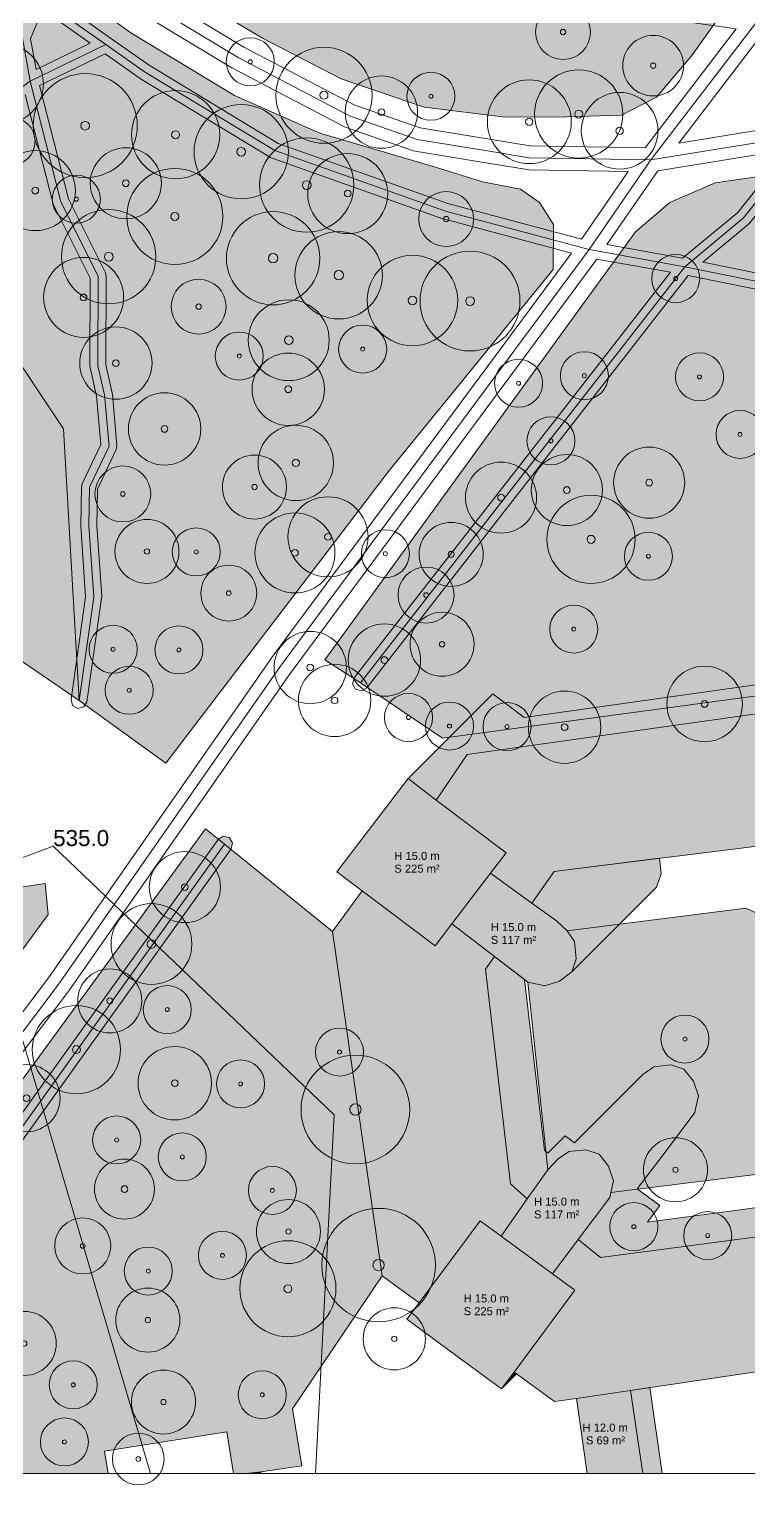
# Model space of a CAD drawing. Header units: metres. Extents: x -4 to 1086, y -7 to 929.
# Drawn here: x 484.9 to 574.8, y -1.4 to 180.5 of the extents above; entities that cross this region are included whole.
import ezdxf

# ---------------------------------------------------------------- set-up
doc = ezdxf.new("R2010")
doc.units = ezdxf.units.M
doc.header["$MEASUREMENT"] = 0
for name, color, linetype, lineweight, true_color in [('TPX_BUILDING_AREAS_TEXT', 7, 'CONTINUOUS', 0, 0x000000), ('TPX_BUILDING_HEIGHTS_TEXT', 7, 'CONTINUOUS', 0, 0x000000), ('TPX_BUILDINGS', 7, 'CONTINUOUS', 0, 0x000000), ('TPX_BUILDINGS_HATCH', 7, 'CONTINUOUS', 0, 0xf0f0f0), ('TPX_BUILDINGS_SHADOWS_HATCH', 7, 'CONTINUOUS', 0, 0x000000), ('TPX_BUILDINGS_SHADOWS_OUTLINES', 7, 'CONTINUOUS', 0, 0x000000), ('TPX_CONTOUR_LINES_5M', 7, 'CONTINUOUS', 0, 0x969696), ('TPX_CONTOUR_LINES_5M_TEXT', 7, 'CONTINUOUS', 0, 0x000000), ('TPX_FRAME_PROJECT', 7, 'CONTINUOUS', 0, 0x000000), ('TPX_ROADS_AXES', 7, 'CONTINUOUS', 0, 0x323232), ('TPX_ROADS_CONTOURS', 7, 'CONTINUOUS', 0, 0x646464), ('TPX_ROADS_HATCH', 7, 'CONTINUOUS', 0, 0xc8c8c8), ('TPX_VEGETATION_GREEN_SPACES', 7, 'CONTINUOUS', 0, 0x58ba48), ('TPX_VEGETATION_GREEN_SPACES_HATCH', 7, 'CONTINUOUS', 0, 0x58ba48), ('TPX_VEGETATION_TREES_INDIVIDUAL', 7, 'CONTINUOUS', 0, 0x136734)]:
    doc.layers.add(name, color=color, linetype=linetype, lineweight=lineweight, true_color=true_color)
doc.styles.add('TPX_TEXTE', font='arial.ttf')

# ---------------------------------------------------------------- blocks, each defined once
blk = doc.blocks.new('TREETR004_CR047')
at = {"layer": 'TPX_VEGETATION_TREES_INDIVIDUAL'}
for radius in [4.72, 0.4166666666666667]:
    blk.add_circle((0, 0, 0.0361), radius, dxfattribs=at)
blk = doc.blocks.new('TREETR006_CR055')
at = {"layer": 'TPX_VEGETATION_TREES_INDIVIDUAL'}
for radius in [5.46, 0.5833333333333334]:
    blk.add_circle((0, 0, 0.0361), radius, dxfattribs=at)
blk = doc.blocks.new('TREETR003_CR035')
at = {"layer": 'TPX_VEGETATION_TREES_INDIVIDUAL'}
for radius in [3.5, 0.2916666666666667]:
    blk.add_circle((0, 0, 0.0361), radius, dxfattribs=at)
blk = doc.blocks.new('TREETR006_CR058')
at = {"layer": 'TPX_VEGETATION_TREES_INDIVIDUAL'}
for radius in [5.83, 0.5833333333333334]:
    blk.add_circle((0, 0, 0.0361), radius, dxfattribs=at)
blk = doc.blocks.new('TREETR003_CR030')
at = {"layer": 'TPX_VEGETATION_TREES_INDIVIDUAL'}
for radius in [3, 0.25]:
    blk.add_circle((0, 0, 0.0361), radius, dxfattribs=at)
blk = doc.blocks.new('TREETR005_CR055')
at = {"layer": 'TPX_VEGETATION_TREES_INDIVIDUAL'}
for radius in [5.51, 0.5]:
    blk.add_circle((0, 0, 0.0361), radius, dxfattribs=at)
blk = doc.blocks.new('TREETR004_CR044')
at = {"layer": 'TPX_VEGETATION_TREES_INDIVIDUAL'}
for radius in [4.44, 0.4166666666666667]:
    blk.add_circle((0, 0, 0.0361), radius, dxfattribs=at)
blk = doc.blocks.new('TREETR007_CR068')
at = {"layer": 'TPX_VEGETATION_TREES_INDIVIDUAL'}
for radius in [6.79, 0.7083333333333334]:
    blk.add_circle((0, 0, 0.0361), radius, dxfattribs=at)
blk = doc.blocks.new('TREETR004_CR046')
at = {"layer": 'TPX_VEGETATION_TREES_INDIVIDUAL'}
for radius in [4.59, 0.4166666666666667]:
    blk.add_circle((0, 0, 0.0361), radius, dxfattribs=at)
blk = doc.blocks.new('TREETR005_CR057')
at = {"layer": 'TPX_VEGETATION_TREES_INDIVIDUAL'}
for radius in [5.65, 0.5416666666666666]:
    blk.add_circle((0, 0, 0.0361), radius, dxfattribs=at)
blk = doc.blocks.new('TREETR005_CR062')
at = {"layer": 'TPX_VEGETATION_TREES_INDIVIDUAL'}
for radius in [6.24, 0.5416666666666666]:
    blk.add_circle((0, 0, 0.0361), radius, dxfattribs=at)
blk = doc.blocks.new('TREETR007_CR071')
at = {"layer": 'TPX_VEGETATION_TREES_INDIVIDUAL'}
for radius in [7.09, 0.7083333333333334]:
    blk.add_circle((0, 0, 0.0361), radius, dxfattribs=at)
blk = doc.blocks.new('TREETR005_CR059')
at = {"layer": 'TPX_VEGETATION_TREES_INDIVIDUAL'}
for radius in [5.89, 0.5416666666666666]:
    blk.add_circle((0, 0, 0.0361), radius, dxfattribs=at)
blk = doc.blocks.new('TREETR003_CR038')
at = {"layer": 'TPX_VEGETATION_TREES_INDIVIDUAL'}
for radius in [3.79, 0.3333333333333333]:
    blk.add_circle((0, 0, 0.0361), radius, dxfattribs=at)
blk = doc.blocks.new('TREETR005_CR047')
at = {"layer": 'TPX_VEGETATION_TREES_INDIVIDUAL'}
for radius in [4.71, 0.4583333333333333]:
    blk.add_circle((0, 0, 0.0361), radius, dxfattribs=at)
blk = doc.blocks.new('TREETR003_CR040')
at = {"layer": 'TPX_VEGETATION_TREES_INDIVIDUAL'}
for radius in [4, 0.3333333333333333]:
    blk.add_circle((0, 0, 0.0361), radius, dxfattribs=at)
blk = doc.blocks.new('TREETR004_CR050')
at = {"layer": 'TPX_VEGETATION_TREES_INDIVIDUAL'}
for radius in [5, 0.4166666666666667]:
    blk.add_circle((0, 0, 0.0361), radius, dxfattribs=at)
blk = doc.blocks.new('TREETR003_CR034')
at = {"layer": 'TPX_VEGETATION_TREES_INDIVIDUAL'}
for radius in [3.43, 0.3333333333333333]:
    blk.add_circle((0, 0, 0.0361), radius, dxfattribs=at)
blk = doc.blocks.new('TREETR005_CR051')
at = {"layer": 'TPX_VEGETATION_TREES_INDIVIDUAL'}
for radius in [5.05, 0.5416666666666666]:
    blk.add_circle((0, 0, 0.0361), radius, dxfattribs=at)
blk = doc.blocks.new('TREETR004_CR042')
at = {"layer": 'TPX_VEGETATION_TREES_INDIVIDUAL'}
for radius in [4.19, 0.4166666666666667]:
    blk.add_circle((0, 0, 0.0361), radius, dxfattribs=at)
blk = doc.blocks.new('TREETR004_CR038')
at = {"layer": 'TPX_VEGETATION_TREES_INDIVIDUAL'}
for radius in [3.75, 0.4166666666666667]:
    blk.add_circle((0, 0, 0.0361), radius, dxfattribs=at)
blk = doc.blocks.new('TREETR003_CR039')
at = {"layer": 'TPX_VEGETATION_TREES_INDIVIDUAL'}
for radius in [3.89, 0.3333333333333333]:
    blk.add_circle((0, 0, 0.0361), radius, dxfattribs=at)
blk = doc.blocks.new('TREETR004_CR040')
at = {"layer": 'TPX_VEGETATION_TREES_INDIVIDUAL'}
for radius in [4, 0.375]:
    blk.add_circle((0, 0, 0.0361), radius, dxfattribs=at)
blk = doc.blocks.new('TREETR003_CR032')
at = {"layer": 'TPX_VEGETATION_TREES_INDIVIDUAL'}
for radius in [3.23, 0.2916666666666667]:
    blk.add_circle((0, 0, 0.0361), radius, dxfattribs=at)
blk = doc.blocks.new('TREETR005_CR052')
at = {"layer": 'TPX_VEGETATION_TREES_INDIVIDUAL'}
for radius in [5.24, 0.4583333333333333]:
    blk.add_circle((0, 0, 0.0361), radius, dxfattribs=at)
blk = doc.blocks.new('TREETR005_CR048')
at = {"layer": 'TPX_VEGETATION_TREES_INDIVIDUAL'}
for radius in [4.79, 0.4583333333333333]:
    blk.add_circle((0, 0, 0.0361), radius, dxfattribs=at)
blk = doc.blocks.new('TREETR004_CR045')
at = {"layer": 'TPX_VEGETATION_TREES_INDIVIDUAL'}
for radius in [4.52, 0.4166666666666667]:
    blk.add_circle((0, 0, 0.0361), radius, dxfattribs=at)
blk = doc.blocks.new('TREETR005_CR060')
at = {"layer": 'TPX_VEGETATION_TREES_INDIVIDUAL'}
for radius in [6, 0.5]:
    blk.add_circle((0, 0, 0.0361), radius, dxfattribs=at)
blk = doc.blocks.new('TREETR005_CR065')
at = {"layer": 'TPX_VEGETATION_TREES_INDIVIDUAL'}
for radius in [6.5, 0.5416666666666666]:
    blk.add_circle((0, 0, 0.0361), radius, dxfattribs=at)

msp = doc.modelspace()

# ---------------------------------------------------------------- hatches: boundary and pattern name
at = {"layer": 'TPX_BUILDINGS_HATCH'}
h = msp.add_hatch(color=256, dxfattribs=at)
h.paths.add_polyline_path([(526.494781610556, 72.84833133919165), (522.7990132542327, 67.76281727058813), (528.9930554600433, 24.730852014850825), (533.6226664753631, 21.350332147907466), (532.0905190678313, 19.292255289386958), (537.9840823384002, 14.946436769794673), (543.8871165486053, 10.589446909260005), (545.4676514836028, 12.702484018635005), (550.5250407429412, 9.007532961200923), (553.266715166159, 9.4136246512644), (560.0345936985686, 10.413054354023188), (600.0955020161346, 16.337350733112544), (611.5989428730682, 18.034235842060298), (610.1545735569671, 28.178824312519282), (609.7423058720306, 31.120027429889888), (609.2943955631927, 34.33867061836645), (607.972188112326, 43.24068344337866), (612.2856370182708, 43.8423823188059), (608.17788135726, 72.81090725166723), (603.8069068165496, 72.1986759970896), (602.3796883793548, 82.13250625832006), (600.0459300251678, 98.3818053076975), (539.6090766163543, 89.85896385414526), (535.7641326161101, 84.18741596443579), (532.2286320896819, 86.85918987495825), (527.788856622763, 81.04923618538305), (523.3393985005096, 75.22829139931127), (526.494781610556, 72.84833133919165)])
h.paths.add_polyline_path([(541.8991814823821, 63.03590000374243), (543.0249654026702, 64.64341533882543), (547.2063828678802, 61.44452656013891), (549.3079425068572, 60.98109234077856), (551.1514426441863, 61.56202209694311), (552.674900171347, 62.711294061969966), (553.2458363743499, 64.3573616812937), (553.0364381046966, 66.48749531013891), (552.0922795506194, 67.85984886391088), (550.7831231327727, 69.10268104774877), (547.7122908802703, 71.31556595070288), (550.4781457157806, 75.25723064644262), (581.5019971104339, 79.15071953041479), (582.867638704367, 68.78519619209692), (589.2030535908416, 69.61142814857885), (593.033446428366, 41.67635620338842), (586.947623369284, 40.92532718880102), (588.1566935749725, 31.204173929523677), (556.2873173924163, 26.997299082111567), (553.4849063130096, 29.251953966449946), (557.4503766270354, 34.512247927021235), (557.5808440418914, 35.142791635822505), (557.8915415974334, 36.60291565163061), (557.2676955433562, 38.43773926002905), (556.0949746342376, 39.93419922096655), (554.434455034323, 40.47100818855688), (552.3071843357757, 40.24747646553442), (550.9386721821502, 39.285152323078364), (549.7007771702483, 37.96689213020727), (547.1293126316741, 34.33372390968725), (545.0316210957244, 36.204792864155024), (541.8991814823821, 63.03590000374243)], flags=16)
for points in [[(539.6090766163543, 89.85896385414526), (535.7641326161101, 84.18741596443579), (544.4887706013396, 77.58666504127905), (542.540282365866, 75.03378189308569), (547.7122908802703, 71.31556595070288), (550.4781457157806, 75.25723064644262), (581.5019971104339, 79.15071953041479), (587.8468714924529, 79.96577633125708), (589.2030535908416, 69.61142814857885), (593.033446428366, 41.67635620338842), (594.3480235310271, 31.976364977192134), (588.1566935749725, 31.204173929523677), (556.2873173924163, 26.997299082111567), (553.4849063130096, 29.251953966449946), (550.2563124867156, 24.971102602314204), (553.0606290074065, 22.91594112617895), (545.4676514836028, 12.702484018635005), (550.5250407429412, 9.007532961200923), (553.266715166159, 9.4136246512644), (560.0345936985686, 10.413054354023188), (600.0955020161346, 16.337350733112544), (611.5989428730682, 18.034235842060298), (610.1545735569671, 28.178824312519282), (609.7423058720306, 31.120027429889888), (609.2943955631927, 34.33867061836645), (607.972188112326, 43.24068344337866), (612.2856370182708, 43.8423823188059), (608.17788135726, 72.81090725166723), (603.8069068165496, 72.1986759970896), (602.3796883793548, 82.13250625832006), (600.0459300251678, 98.3818053076975), (539.6090766163543, 89.85896385414526)], [(527.788856622763, 81.04923618538305), (523.3393985005096, 75.22829139931127), (526.494781610556, 72.84833133919165), (535.6091147633269, 65.95566547615454), (537.7223378391936, 68.71757019264624), (542.540282365866, 75.03378189308569), (544.4887706013396, 77.58666504127905), (535.7641326161101, 84.18741596443579), (532.2286320896819, 86.85918987495825), (527.788856622763, 81.04923618538305)], [(542.540282365866, 75.03378189308569), (537.7223378391936, 68.71757019264624), (543.0249654026702, 64.64341533882543), (547.2063828678802, 61.44452656013891), (549.3079425068572, 60.98109234077856), (551.1514426441863, 61.56202209694311), (552.674900171347, 62.711294061969966), (553.2458363743499, 64.3573616812937), (553.0364381046966, 66.48749531013891), (552.0922795506194, 67.85984886391088), (550.7831231327727, 69.10268104774877), (547.7122908802703, 71.31556595070288), (542.540282365866, 75.03378189308569)], [(526.494781610556, 72.84833133919165), (522.7990132542327, 67.76281727058813), (528.9930554600433, 24.730852014850825), (533.6226664753631, 21.350332147907466), (541.2543612690642, 31.60774791939184), (543.8494712086394, 29.698675043415278), (547.1293126316741, 34.33372390968725), (545.0316210957244, 36.204792864155024), (541.8991814823821, 63.03590000374243), (543.0249654026702, 64.64341533882543), (537.7223378391936, 68.71757019264624), (535.6091147633269, 65.95566547615454), (526.494781610556, 72.84833133919165)], [(547.1293126316741, 34.33372390968725), (543.8494712086394, 29.698675043415278), (550.2563124867156, 24.971102602314204), (553.4849063130096, 29.251953966449946), (557.4503766270354, 34.512247927021235), (557.5808440418914, 35.142791635822505), (557.8915415974334, 36.60291565163061), (557.2676955433562, 38.43773926002905), (556.0949746342376, 39.93419922096655), (554.434455034323, 40.47100818855688), (552.3071843357757, 40.24747646553442), (550.9386721821502, 39.285152323078364), (549.7007771702483, 37.96689213020727), (547.1293126316741, 34.33372390968725)], [(533.6226664753631, 21.350332147907466), (532.0905190678313, 19.292255289386958), (537.9840823384002, 14.946436769794673), (543.8871165486053, 10.589446909260005), (545.4676514836028, 12.702484018635005), (553.0606290074065, 22.91594112617895), (550.2563124867156, 24.971102602314204), (543.8494712086394, 29.698675043415278), (541.2543612690642, 31.60774791939184), (533.6226664753631, 21.350332147907466)], [(560.0345936985686, 10.413054441101849), (553.266715166159, 9.41362473834306), (554.6124097080901, -2.514570951461792e-08), (561.5602208347991, -2.514570951461792e-08), (560.0345936985686, 10.413054441101849)]]:
    msp.add_hatch(color=256, dxfattribs=at).paths.add_polyline_path(points)
at = {"layer": 'TPX_BUILDINGS_SHADOWS_HATCH'}
for points in [[(542.8352338047698, 97.46579159004614), (532.2286397190765, 86.85919750435278), (535.7641297550872, 84.18743122322485), (539.6090680332854, 89.85896862251684), (600.0459281178191, 98.38181484444067), (602.3796988697723, 82.1325081656687), (603.8069153996184, 72.19868744118139), (608.1778794499114, 72.8109167884104), (612.2856456013396, 43.84239090187475), (607.9721995564178, 43.24067390663549), (609.2944031925872, 34.33868301613256), (623.413669702597, 36.29879272682592), (635.951357957907, 38.041250116657466), (635.2656499119475, 42.816619760822505), (629.0705252857879, 41.955636865925044), (614.9512501927093, 39.99552524788305), (613.537036058493, 38.58131111366674), (612.6948357792571, 44.25158107979223), (616.5282775135711, 48.085022814106196), (612.4205218525603, 77.05354774696752), (608.0495482655242, 76.44131649238989), (606.6223298283294, 86.37514675362036), (604.288570520468, 102.6244458029978), (546.7463866444305, 94.50981224281713), (542.8352338047698, 97.46579159004614)], [(550.4781514378265, 75.25722110969946), (547.7123328419402, 71.31560695869848), (550.7831288548186, 69.1026886771433), (552.0922862263396, 67.85985649330541), (553.0364457340911, 66.48750103218481), (553.2458468647674, 64.35736263496801), (552.6749163838103, 62.711310274433345), (563.2815018864349, 73.31789577705786), (563.8524380894378, 74.96396339638159), (563.6609727116302, 76.91166294319555), (550.4781514378265, 75.25722110969946)], [(543.0249673100188, 64.64340008003637), (541.8991919727996, 63.03589714271948), (545.0316296787933, 36.20479858620092), (547.1293107243255, 34.333738214802), (549.7007685871795, 37.96689785225317), (550.9387150974944, 39.2851952384226), (552.3071786137298, 40.24748504860327), (554.4344540806487, 40.471017725300044), (556.0949784489349, 39.93420875770971), (557.2677031727508, 38.437744982074946), (557.8915511341766, 36.60291851265356), (557.5808535786346, 35.142788774799556), (557.4503871174529, 34.512245065998286), (553.4849206181243, 29.25195587379858), (556.2873202534392, 26.997309572529048), (588.1566821308807, 31.204181558918208), (587.7060576649383, 34.827284700702876), (562.1270047398284, 31.45075500709936), (563.6672316761687, 33.52254284126684), (560.8629142018035, 35.577704317402095), (564.0915080280975, 39.85855568153784), (568.0569783421233, 45.11884868843481), (568.1874457569793, 45.74939239723608), (568.4981442661956, 47.2095173667185), (567.8742972584441, 49.04434002144262), (566.7015763493255, 50.54080093605444), (565.0410567494109, 51.077608949970454), (562.9137860508636, 50.85407818062231), (561.5452738972381, 49.891754038166255), (553.0172530384734, 41.363733179401606), (551.8609629841521, 42.21434963447973), (549.7075597019866, 40.060946352314204), (549.2742615910247, 40.44743335945532), (546.7853175373748, 61.76663864357397), (543.0249673100188, 64.64340008003637)], [(545.4676524372771, 12.702468759845942), (543.887167093344, 10.589497453998774), (545.7753401966766, 12.477670557331294), (545.4676524372771, 12.702468759845942)], [(562.415134546347, 10.76508469786495), (560.0346060963348, 10.41304726805538), (561.5602313252166, 4.3120235204696655e-07), (563.992337343283, 4.3120235204696655e-07), (562.415134546347, 10.76508469786495)]]:
    msp.add_hatch(color=256, dxfattribs=at).paths.add_polyline_path(points)
at = {"layer": 'TPX_ROADS_HATCH'}
msp.add_hatch(color=256, dxfattribs=at).paths.add_polyline_path([(472.73621284682304, 28.28648360213265), (472.5063220234588, 24.265177564229816), (472.5430852146819, 24.15977461775765), (472.51707470137626, 24.051215009298176), (476.33771812636405, -1.62515789270401e-07), (478.30028354842216, -1.62515789270401e-07), (478.3378735752776, 0.1568878456018865), (474.5092107029632, 24.258586721029133), (474.720008966513, 27.94592841109261), (476.3843795033172, 30.97012980422005), (510.1232081623748, 78.09432394942269), (510.2966920109466, 78.83977015456185), (509.89225399214774, 79.48955138167366), (509.1468077870086, 79.66303523024544), (508.49702655989677, 79.25859721144661), (474.7237416477874, 32.08627684554085), (474.66074573714286, 31.986294583883137), (472.8584958286956, 28.711562947835773), (472.73621284682304, 28.28648360213265)])
at = {"layer": 'TPX_VEGETATION_GREEN_SPACES_HATCH'}
for points in [[(491.7998572560027, 203.6832655738108), (487.0426884861663, 196.71253765327856), (492.475527879782, 192.2491673300974), (514.0441151829436, 179.39617241127416), (523.8840180607513, 174.3143404792063), (534.2459460468963, 170.76821220619604), (544.3810378285125, 169.52973926765844), (552.0778456898406, 169.57814491493627), (558.8857556553558, 169.76805389625952), (563.2724648686126, 172.03163612587377), (567.6871148319915, 177.2211378882639), (576.9249869557098, 190.2896651099436), (586.6589652271941, 201.1809929679148), (595.7297192784026, 209.7842654059641), (610.480636713095, 221.78045452339575), (612.4191380711272, 223.29154480202124), (612.95060741622, 224.81606853706762), (611.934008714743, 226.62138546211645), (610.6611424656585, 227.65326774818823), (585.3398677082732, 237.47162426216528), (545.1605063648894, 252.13159359199926), (509.77327644545585, 265.39367092354223), (505.83378326613456, 236.80125320656225), (500.8809643955901, 221.3752707312815), (491.7998572560027, 203.6832655738108)], [(391.7891122074798, 256.0473336051218), (374.3278962345794, 233.93547428352758), (436.2528706761077, 189.92696178657934), (434.42466175276786, 180.933121568989), (454.6392174931243, 162.62852371437475), (455.28034603316337, 152.5913418601267), (473.5774661274627, 154.0014456580393), (489.1961022587493, 130.56460560066625), (491.13080894667655, 96.61788833839819), (501.9689046116546, 88.79982746345922), (529.9164706440642, 125.3982905219309), (550.3637639256194, 150.4745606253855), (550.3985043736175, 156.11600197060034), (548.6539918156341, 158.88150490028784), (546.295559999533, 160.5112170050852), (541.5469990940765, 161.45438278419897), (535.64862644393, 163.28417385322973), (521.205716249533, 167.5121649573557), (510.55839740950614, 172.24702537758276), (497.6239711018279, 180.0629462073557), (480.9674073429778, 192.04880607826635), (457.6769019337371, 209.0194252799265), (394.2949687214568, 255.82384861214086), (391.7891122074798, 256.0473336051218)], [(560.6610070439056, 155.18668068153784), (521.8308392735198, 101.68920505745336), (526.2932044239715, 98.84231174690649), (536.5560198994353, 91.92759025795385), (630.2203456135467, 104.5557669471018), (635.0779868336394, 111.02681530220434), (649.1660491200164, 129.7906416724436), (649.2474862309173, 132.30593956215307), (648.0137892933562, 136.44097030861303), (644.9499379368499, 141.39151561958715), (631.8524523945525, 151.19286716682836), (622.5912257404998, 156.73460281593725), (612.3908129902557, 160.1571787665598), (598.1964102955535, 162.3432310889475), (579.2258282871917, 162.57978332741186), (570.608062860556, 161.32091034157202), (564.946197626181, 158.84782207710668), (560.6610070439056, 155.18668068153784)], [(473.5774661274627, 154.0014456580393), (455.28034603316337, 152.5913418601267), (459.1847497196868, 102.398754961323), (480.28880893904716, 104.0258883307688), (491.13080894667655, 96.61788833839819), (489.1961022587493, 130.56460560066625), (473.5774661274627, 154.0014456580393)], [(465.98724281508476, 22.90553892357275), (465.86168491560966, 18.78347910149023), (468.62295543868095, 3.6461278796195984e-07), (494.7603741856292, 3.6461278796195984e-07), (494.3122388096526, 2.8054832289926708), (509.6037942143157, 5.219774610828608), (510.4375859471038, 3.6461278796195984e-07), (512.1000872822478, 3.6461278796195984e-07), (513.8542176457122, 0.2246011565439403), (518.9637423725799, 0.9849180052988231), (517.7871705265716, 8.089938528370112), (528.9930554600433, 24.730852491687983), (522.7990132542327, 67.76281679375097), (509.3101168842986, 78.67646063072607), (506.94474804122, 80.58334768516943), (467.80711853224784, 27.02248705131933), (465.98724281508476, 22.90553892357275)], [(486.9110804768279, 73.76968754036352), (454.0101815434173, 68.79709614021704), (458.44956886488944, 42.51874626381323), (462.23994075972587, 38.47009170753881), (465.001708147116, 38.97572410805151), (467.90669262129813, 43.448073274921626), (487.26623832900077, 69.86471355659887), (486.9110804768279, 73.76968754036352)], [(549.3079425068572, 60.98109234077856), (547.2063828678802, 61.44452656013891), (549.7007771702483, 37.96689213020727), (550.9386721821502, 39.285152323078364), (552.3071843357757, 40.24747646553442), (554.434455034323, 40.47100818855688), (556.0949746342376, 39.93419922096655), (557.2676955433562, 38.43773926002905), (557.8915415974334, 36.60291565163061), (557.5808440418914, 35.142791635822505), (577.6595116825774, 37.64446724159643), (580.7984420033172, 39.554200060199946), (581.2182475300506, 43.41851795418188), (577.9024230213836, 69.09862316353247), (574.4139662953094, 70.68369854195043), (552.0922795506194, 67.85984886391088), (553.0364381046966, 66.48749531013891), (553.2458363743499, 64.3573616812937), (552.674900171347, 62.711294061969966), (551.1514426441863, 61.56202209694311), (549.3079425068572, 60.98109234077856)], [(513.8542176457122, 0.2246015048585832), (512.3171092243865, -2.407468855381012e-07), (513.8876754017547, -2.407468855381012e-07), (513.8542176457122, 0.2246015048585832)]]:
    msp.add_hatch(color=256, dxfattribs=at).paths.add_polyline_path(points)

# ---------------------------------------------------------------- linework, layer by layer
at = {"layer": 'TPX_BUILDINGS', "elevation": 0.042100000000000005}
for points in [[(600.0459300251678, 98.3818053076975), (539.6090766163543, 89.85896385414526), (535.7641326161101, 84.18741596443579), (532.2286320896819, 86.85918987495825), (527.788856622763, 81.04923618538305), (523.3393985005096, 75.22829139931127), (526.494781610556, 72.84833133919165), (522.7990132542327, 67.76281727058813), (528.9930554600433, 24.730852014850825), (533.6226664753631, 21.350332147907466), (532.0905190678313, 19.292255289386958), (537.9840823384002, 14.946436769794673), (543.8871165486053, 10.589446909260005), (545.4676514836028, 12.702484018635005), (550.5250407429412, 9.007532961200923), (553.266715166159, 9.4136246512644), (560.0345936985686, 10.413054354023188), (600.0955020161346, 16.337350733112544)], [(600.0459300251678, 98.3818053076975), (539.6090766163543, 89.85896385414526), (535.7641326161101, 84.18741596443579), (544.4887706013396, 77.58666504127905), (542.540282365866, 75.03378189308569), (547.7122908802703, 71.31556595070288), (550.4781457157806, 75.25723064644262), (581.5019971104339, 79.15071953041479)], [(588.1566935749725, 31.204173929523677), (556.2873173924163, 26.997299082111567), (553.4849063130096, 29.251953966449946), (557.4503766270354, 34.512247927021235), (557.5808440418914, 35.142791635822505), (557.8915415974334, 36.60291565163061), (557.2676955433562, 38.43773926002905), (556.0949746342376, 39.93419922096655), (554.434455034323, 40.47100818855688), (552.3071843357757, 40.24747646553442), (550.9386721821502, 39.285152323078364), (549.7007771702483, 37.96689213020727), (547.1293126316741, 34.33372390968725), (545.0316210957244, 36.204792864155024), (541.8991814823821, 63.03590000374243), (543.0249654026702, 64.64341533882543), (547.2063828678802, 61.44452656013891), (549.3079425068572, 60.98109234077856), (551.1514426441863, 61.56202209694311), (552.674900171347, 62.711294061969966), (553.2458363743499, 64.3573616812937), (553.0364381046966, 66.48749531013891), (552.0922795506194, 67.85984886391088), (550.7831231327727, 69.10268104774877), (547.7122908802703, 71.31556595070288), (550.4781457157806, 75.25723064644262), (581.5019971104339, 79.15071953041479)], [(588.1566935749725, 31.204173929523677), (556.2873173924163, 26.997299082111567), (553.4849063130096, 29.251953966449946), (550.2563124867156, 24.971102602314204), (553.0606290074065, 22.91594112617895), (545.4676514836028, 12.702484018635005), (550.5250407429412, 9.007532961200923), (553.266715166159, 9.4136246512644), (560.0345936985686, 10.413054354023188), (600.0955020161346, 16.337350733112544)]]:
    msp.add_lwpolyline(points, dxfattribs=at)
for points in [[(527.788856622763, 81.04923618538305), (523.3393985005096, 75.22829139931127), (526.494781610556, 72.84833133919165), (535.6091147633269, 65.95566547615454), (537.7223378391936, 68.71757019264624), (542.540282365866, 75.03378189308569), (544.4887706013396, 77.58666504127905), (535.7641326161101, 84.18741596443579), (532.2286320896819, 86.85918987495825)], [(542.540282365866, 75.03378189308569), (537.7223378391936, 68.71757019264624), (543.0249654026702, 64.64341533882543), (547.2063828678802, 61.44452656013891), (549.3079425068572, 60.98109234077856), (551.1514426441863, 61.56202209694311), (552.674900171347, 62.711294061969966), (553.2458363743499, 64.3573616812937), (553.0364381046966, 66.48749531013891), (552.0922795506194, 67.85984886391088), (550.7831231327727, 69.10268104774877), (547.7122908802703, 71.31556595070288)], [(526.494781610556, 72.84833133919165), (522.7990132542327, 67.76281727058813), (528.9930554600433, 24.730852014850825), (533.6226664753631, 21.350332147907466), (541.2543612690642, 31.60774791939184), (543.8494712086394, 29.698675043415278), (547.1293126316741, 34.33372390968725), (545.0316210957244, 36.204792864155024), (541.8991814823821, 63.03590000374243), (543.0249654026702, 64.64341533882543), (537.7223378391936, 68.71757019264624), (535.6091147633269, 65.95566547615454)], [(547.1293126316741, 34.33372390968725), (543.8494712086394, 29.698675043415278), (550.2563124867156, 24.971102602314204), (553.4849063130096, 29.251953966449946), (557.4503766270354, 34.512247927021235), (557.5808440418914, 35.142791635822505), (557.8915415974334, 36.60291565163061), (557.2676955433562, 38.43773926002905), (556.0949746342376, 39.93419922096655), (554.434455034323, 40.47100818855688), (552.3071843357757, 40.24747646553442), (550.9386721821502, 39.285152323078364), (549.7007771702483, 37.96689213020727)], [(533.6226664753631, 21.350332147907466), (532.0905190678313, 19.292255289386958), (537.9840823384002, 14.946436769794673), (543.8871165486053, 10.589446909260005), (545.4676514836028, 12.702484018635005), (553.0606290074065, 22.91594112617895), (550.2563124867156, 24.971102602314204), (543.8494712086394, 29.698675043415278), (541.2543612690642, 31.60774791939184)], [(560.0345936985686, 10.413054441101849), (553.266715166159, 9.41362473834306), (554.6124097080901, -2.514570951461792e-08), (561.5602208347991, -2.514570951461792e-08)]]:
    msp.add_lwpolyline(points, close=True, dxfattribs=at)
at = {"layer": 'TPX_BUILDINGS_SHADOWS_OUTLINES', "elevation": 0.0391}
for points in [[(542.8352338047698, 97.46579159004614), (532.2286397190765, 86.85919750435278), (535.7641297550872, 84.18743122322485), (539.6090680332854, 89.85896862251684), (600.0459281178191, 98.38181484444067), (602.3796988697723, 82.1325081656687), (603.8069153996184, 72.19868744118139), (608.1778794499114, 72.8109167884104), (612.2856456013396, 43.84239090187475), (607.9721995564178, 43.24067390663549), (609.2944031925872, 34.33868301613256), (623.413669702597, 36.29879272682592), (635.951357957907, 38.041250116657466), (635.2656499119475, 42.816619760822505), (629.0705252857879, 41.955636865925044), (614.9512501927093, 39.99552524788305), (613.537036058493, 38.58131111366674), (612.6948357792571, 44.25158107979223), (616.5282775135711, 48.085022814106196), (612.4205218525603, 77.05354774696752), (608.0495482655242, 76.44131649238989), (606.6223298283294, 86.37514675362036), (604.288570520468, 102.6244458029978), (546.7463866444305, 94.50981224281713)], [(550.4781514378265, 75.25722110969946), (547.7123328419402, 71.31560695869848), (550.7831288548186, 69.1026886771433), (552.0922862263396, 67.85985649330541), (553.0364457340911, 66.48750103218481), (553.2458468647674, 64.35736263496801), (552.6749163838103, 62.711310274433345), (563.2815018864349, 73.31789577705786), (563.8524380894378, 74.96396339638159), (563.6609727116302, 76.91166294319555)], [(545.4676524372771, 12.702468759845942), (543.887167093344, 10.589497453998774), (545.7753401966766, 12.477670557331294)], [(562.415134546347, 10.76508469786495), (560.0346060963348, 10.41304726805538), (561.5602313252166, 4.3120235204696655e-07), (563.992337343283, 4.3120235204696655e-07)]]:
    msp.add_lwpolyline(points, close=True, dxfattribs=at)
msp.add_lwpolyline([(587.7060576649383, 34.827284700702876), (562.1270047398284, 31.45075500709936), (563.6672316761687, 33.52254284126684), (560.8629142018035, 35.577704317402095), (564.0915080280975, 39.85855568153784), (568.0569783421233, 45.11884868843481), (568.1874457569793, 45.74939239723608), (568.4981442661956, 47.2095173667185), (567.8742972584441, 49.04434002144262), (566.7015763493255, 50.54080093605444), (565.0410567494109, 51.077608949970454), (562.9137860508636, 50.85407818062231), (561.5452738972381, 49.891754038166255), (553.0172530384734, 41.363733179401606), (551.8609629841521, 42.21434963447973), (549.7075597019866, 40.060946352314204), (549.2742615910247, 40.44743335945532), (546.7853175373748, 61.76663864357397), (543.0249673100188, 64.64340008003637), (541.8991919727996, 63.03589714271948), (545.0316296787933, 36.20479858620092), (547.1293107243255, 34.333738214802), (549.7007685871795, 37.96689785225317), (550.9387150974944, 39.2851952384226), (552.3071786137298, 40.24748504860327), (554.4344540806487, 40.471017725300044), (556.0949784489349, 39.93420875770971), (557.2677031727508, 38.437744982074946), (557.8915511341766, 36.60291851265356), (557.5808535786346, 35.142788774799556), (557.4503871174529, 34.512245065998286), (553.4849206181243, 29.25195587379858), (556.2873202534392, 26.997309572529048), (588.1566821308807, 31.204181558918208)], dxfattribs=at)
at = {"layer": 'TPX_CONTOUR_LINES_5M', "elevation": 0.04810000000000001}
msp.add_lwpolyline([(520.6800548642701, 0), (523.0014341802453, 44.82674723723903), (487.90633916889783, 78.4378207474947), (477.98044022440445, 74.71124539570883), (500.06245853761243, 0)], dxfattribs=at)
at = {"layer": 'TPX_FRAME_PROJECT', "elevation": 0.0001}
msp.add_lwpolyline([(0, 0), (1081.3059408608242, 0), (1081.3059408608242, 926.4194429055788), (0, 926.4194429055788)], close=True, dxfattribs=at)
at = {"layer": 'TPX_ROADS_AXES', "elevation": 0.030099999999999995}
for points in [[(232.2000771733001, 301.39050453016534), (256.65862953383476, 303.48382537672296), (286.9995328160003, 306.0861527235247), (300.00987732131034, 305.23001830885187), (314.4955626698211, 302.49765460798517), (343.7587758274749, 288.5176483900286), (387.3587237568572, 256.22272746870294), (486.11299907881767, 184.57332103559747), (486.57862102705985, 184.21418159315363), (494.4894086094573, 178.6076418668963), (499.3290940495208, 175.18076007673517), (515.5850936146453, 165.3490616590716), (536.9171134205535, 157.78546016523615), (554.8390628071502, 152.9922272474505), (566.8033686848357, 150.83849876234308), (590.7364846440032, 145.99900596449152), (609.5597602101043, 144.36729305097833), (629.1608363362029, 143.99176948377863), (636.4805003376678, 140.62995498487726), (649.1660491200164, 129.79064147779718), (651.6483002873138, 128.0932671339251), (655.4435206623748, 125.55206363508478), (717.6848355503753, 81.40922038862482)], [(654.0319739552215, 262.5308770011179), (646.7270365925506, 250.37490070564672), (641.6791392536834, 243.0189417670481), (634.2712699146941, 234.12265957100317), (631.1971312733367, 230.97088325722143), (621.4040614338592, 224.9127186606638), (598.5391799183562, 208.27218235237524), (587.5097638340667, 197.04960907204077), (575.6324883671477, 181.246353990864), (562.5658980580047, 164.20197380287573)], [(562.5658980580047, 164.20197380287573), (547.3670970173553, 164.45798099739477), (542.4258338185027, 165.26997936470434), (533.3843470783904, 166.7529391120188), (524.9882537098601, 169.65958107216284), (510.9960576267913, 176.97572601540014), (496.25329124648124, 185.88407982094213), (485.9855757923797, 193.27550590736791), (458.72056591231376, 211.04891098244116), (392.54350483138114, 261.85923755867407)], [(526.2932044239715, 98.84231174690649), (566.8033686848357, 150.8384989569895), (574.1367140980437, 156.93118847114965), (577.4987355442718, 161.15535152656958), (579.8424626560882, 167.0075081656687), (587.6163312168792, 179.13679683906958), (594.8660012455657, 188.50008857948706), (604.7592955799773, 199.03522098762915), (615.7998439045623, 208.41775596840307), (625.6736813755706, 213.90985954506323)], [(455.28034603316337, 152.5913418601267), (485.02616512496024, 174.02062309486791), (494.4894086094573, 178.60764206154272)], [(491.13080894667655, 96.61788833839819), (492.96786701399833, 109.54648292763159), (492.3449279041961, 118.48616684181616), (492.44811546523124, 123.27348316414282), (494.88094150740653, 128.4264773200266), (494.30064403731376, 134.81642616493627), (493.4931794377044, 138.47079075081274), (493.54251587111503, 149.64302528603002), (488.87392627913505, 158.9538964102976), (485.02616512496024, 174.02062309486791), (484.0536872120574, 179.43892658455297)], [(728.7085057469085, 87.0123795340769), (671.0308915348724, 128.8948134253733), (662.1334573002532, 134.44412601692602), (659.1017562123016, 136.7452782462351), (656.2109872074798, 138.76798618538305), (640.3892012806609, 149.98082435829565), (638.522665140219, 150.99620044929907), (628.9931098194793, 156.50723922951147), (616.2915278645232, 163.65574920875952), (603.7369586201385, 166.14757812721655), (593.1592322560027, 167.1463726828806), (579.8424626560882, 167.0075081656687), (562.5658980580047, 164.20197380287573)], [(562.5658980580047, 164.2019733027555), (554.8390628071502, 152.9922269419767), (516.1932212086394, 100.75659023085609), (488.5416480274871, 61.085053785238415), (473.30018341261894, 40.869358404073864), (464.6807662220672, 29.43543945113197), (464.0812054844573, 27.800733907613903), (462.30230056960136, 22.96293197432533)], [(509.3101168842986, 78.67646066984162), (475.53683197218925, 31.504140303935856), (473.734582063742, 28.229408667888492), (473.5046912403777, 24.20810262998566)]]:
    msp.add_lwpolyline(points, dxfattribs=at)
at = {"layer": 'TPX_ROADS_CONTOURS', "elevation": 0.027099999999999996}
for points in [[(487.7771252616076, 193.83405818464234), (493.0025423987536, 199.95571174146608), (499.5965851767687, 196.9215330076404), (499.6821717246203, 196.88684501172975), (524.5063370688586, 188.13710536481813), (524.6730927451281, 188.0940536451526), (549.1586798651842, 183.9807323408313), (549.1843193991808, 183.97676600934938), (573.2287768347887, 180.57634105207399), (561.8353613837389, 165.71449222089723), (547.5020627005724, 165.95592059614137), (542.6690663321642, 166.75012626172975), (533.7537783606676, 168.21238746168092), (525.5844067557482, 171.0405410719104), (511.7321528418688, 178.2835134458728), (497.080680750194, 187.1367029142566)], [(488.74414243537467, 183.90510882856324), (495.26414384681266, 184.74790038587525), (495.4775370581774, 184.60025443555787), (510.22030343848746, 175.69190063001588), (510.3010233863024, 175.64646663190797), (524.2932204230456, 168.33032168867067), (524.4975422843127, 168.24211730482057), (532.8936356528429, 165.33547534467652), (533.141565225902, 165.27271689893678), (542.1828621848254, 163.78978766920045), (547.1238640769152, 162.97783317090943), (547.3418349249987, 162.95819320203736), (559.7427615149645, 162.74931373121217), (553.9032763465075, 154.27765025617555), (537.2138527854113, 158.74124373914674), (516.0153674109606, 166.25749911786988), (499.87750615912955, 176.01774634839967), (495.0672883017687, 179.42376365186647)], [(485.0886658652453, 179.33307017805055), (486.56006612617057, 183.001652140636), (492.531234644237, 178.76976050855592), (485.77733983832877, 175.49601592542604)], [(566.0553673728136, 166.28827609540895), (576.6119622214464, 180.05855693342164), (585.9641970618395, 178.41225184919313), (579.6037425025133, 168.4882596922107)], [(569.0495194419054, 151.40454616071656), (574.7757567389635, 156.1620172453113), (574.9191445334582, 156.3084501218982), (578.2811659796862, 160.53261317731813), (578.4270562155871, 160.78356875898317), (580.3209084494738, 165.51241435529664), (593.0963763220934, 165.64563502790406), (603.5198801978258, 164.66140307905152), (615.7645672782091, 162.23107947828248), (628.2497729285387, 155.2043470335193), (637.3012408240465, 149.96979083539918), (635.7446459754137, 142.06835021497682), (629.5782059653429, 144.90050544263795), (629.179991625133, 144.991585154552), (609.6125821097521, 145.36646403791383), (590.8792199118761, 146.99038257123902)], [(557.0828474982409, 153.6043895673938), (563.4378327353625, 162.82391681196168), (578.0393799765734, 165.19505633832887), (576.6249541266588, 161.66331233503297), (573.4184349997668, 157.6345285368152), (566.5223835929064, 151.90515174390748)], [(472.73621284682304, 28.28648360213265), (472.5063220234588, 24.265177564229816), (472.5430852146819, 24.15977461775765), (472.51707470137626, 24.051215009298176), (476.33771812636405, -1.62515789270401e-07), (478.30028354842216, -1.62515789270401e-07), (478.3378735752776, 0.1568878456018865), (474.5092107029632, 24.258586721029133), (474.720008966513, 27.94592841109261), (476.3843795033172, 30.97012980422005), (510.1232081623748, 78.09432394942269), (510.2966920109466, 78.83977015456185), (509.89225399214774, 79.48955138167366), (509.1468077870086, 79.66303523024544), (508.49702655989677, 79.25859721144661), (474.7237416477874, 32.08627684554085), (474.66074573714286, 31.986294583883137), (472.8584958286956, 28.711562947835773)]]:
    msp.add_lwpolyline(points, close=True, dxfattribs=at)
for points in [[(484.42028989631217, 172.35166682722047), (487.90502347785514, 158.7064565611072), (487.98000516730826, 158.50567283155397), (492.54147043067496, 149.40844573499635), (492.4931897147326, 138.47520579816774), (492.5167321189074, 138.2550348234363), (493.31048860389274, 134.662709612865), (493.86041536170524, 128.60719336988404), (491.54383077460807, 123.70041312696412), (491.44834794837516, 123.29503287794068), (491.34516038734, 118.50771560193971), (491.3473471625475, 118.41665305616334), (491.9629343970446, 109.582462687511), (490.14075364905875, 96.75856723310426), (490.33125867682975, 96.0172885847278), (490.99012937385123, 95.62783183576539), (491.7314080222277, 95.81833686353639), (492.1208638175158, 96.47720756055787), (493.95792188483756, 109.40580214979127), (493.96544828254264, 109.61599578382447), (493.3456782324938, 118.51019896985963), (493.44329538184684, 123.03907908918336), (495.78522672492545, 127.99954642774537), (495.87684335547965, 128.51691855909303), (495.2965458853869, 134.906868357677), (495.2770918830065, 135.0321811628528), (494.4936617835192, 138.5777715635486), (494.5425061209826, 149.6386093092151), (494.43643750983756, 150.09124888898805), (489.8161591513781, 159.3057693433948), (486.1971110327868, 173.47691859724), (494.39381589728873, 177.4500221204944), (498.75121488410514, 174.3646377515979), (498.8115786536364, 174.3250860166736), (515.0675782187609, 164.49338759901002), (515.2509125693468, 164.40655269147828), (536.582932375255, 156.84295119764283), (536.6587437613634, 156.8194135618396), (552.6420515998034, 152.54467048170045), (514.9873637183337, 101.64872684003785), (514.962649248424, 101.61431445600465), (487.32707395392936, 61.96573009015992), (472.1023987754015, 41.772303957957774)], [(474.49791326362174, 39.96633853437379), (489.7393778784899, 60.18203391553834), (489.7722205145983, 60.227328677196056), (517.411678217235, 99.88148345472291), (555.8222817404894, 151.7991613340564), (564.9973620398669, 150.14752902509645), (525.5043572409777, 99.45690097333863), (525.3008250220446, 98.71909274579957), (525.6786145194201, 98.05346431257203), (526.4164227469591, 97.84993209363893), (527.0820511801867, 98.22772159101442), (567.2118243201403, 149.73566474439576), (590.5382870658068, 145.01884307386354)]]:
    msp.add_lwpolyline(points, dxfattribs=at)
at = {"layer": 'TPX_VEGETATION_GREEN_SPACES', "elevation": 0.0031}
for points in [[(491.7998572560027, 203.6832655738108), (487.0426884861663, 196.71253765327856), (492.475527879782, 192.2491673300974), (514.0441151829436, 179.39617241127416), (523.8840180607513, 174.3143404792063), (534.2459460468963, 170.76821220619604), (544.3810378285125, 169.52973926765844), (552.0778456898406, 169.57814491493627), (558.8857556553558, 169.76805389625952), (563.2724648686126, 172.03163612587377), (567.6871148319915, 177.2211378882639), (576.9249869557098, 190.2896651099436), (586.6589652271941, 201.1809929679148), (595.7297192784026, 209.7842654059641), (610.480636713095, 221.78045452339575), (612.4191380711272, 223.29154480202124), (612.95060741622, 224.81606853706762), (611.934008714743, 226.62138546211645), (610.6611424656585, 227.65326774818823), (585.3398677082732, 237.47162426216528), (545.1605063648894, 252.13159359199926), (509.77327644545585, 265.39367092354223), (505.83378326613456, 236.80125320656225), (500.8809643955901, 221.3752707312815)], [(391.7891122074798, 256.0473336051218), (374.3278962345794, 233.93547428352758), (436.2528706761077, 189.92696178657934), (434.42466175276786, 180.933121568989), (454.6392174931243, 162.62852371437475), (455.28034603316337, 152.5913418601267), (473.5774661274627, 154.0014456580393), (489.1961022587493, 130.56460560066625), (491.13080894667655, 96.61788833839819), (501.9689046116546, 88.79982746345922), (529.9164706440642, 125.3982905219309), (550.3637639256194, 150.4745606253855), (550.3985043736175, 156.11600197060034), (548.6539918156341, 158.88150490028784), (546.295559999533, 160.5112170050852), (541.5469990940765, 161.45438278419897), (535.64862644393, 163.28417385322973), (521.205716249533, 167.5121649573557), (510.55839740950614, 172.24702537758276), (497.6239711018279, 180.0629462073557), (480.9674073429778, 192.04880607826635), (457.6769019337371, 209.0194252799265), (394.2949687214568, 255.82384861214086)], [(560.6610070439056, 155.18668068153784), (521.8308392735198, 101.68920505745336), (526.2932044239715, 98.84231174690649), (536.5560198994353, 91.92759025795385), (630.2203456135467, 104.5557669471018), (635.0779868336394, 111.02681530220434), (649.1660491200164, 129.7906416724436), (649.2474862309173, 132.30593956215307), (648.0137892933562, 136.44097030861303), (644.9499379368499, 141.39151561958715), (631.8524523945525, 151.19286716682836), (622.5912257404998, 156.73460281593725), (612.3908129902557, 160.1571787665598), (598.1964102955535, 162.3432310889475), (579.2258282871917, 162.57978332741186), (570.608062860556, 161.32091034157202), (564.946197626181, 158.84782207710668)], [(473.5774661274627, 154.0014456580393), (455.28034603316337, 152.5913418601267), (459.1847497196868, 102.398754961323), (480.28880893904716, 104.0258883307688), (491.13080894667655, 96.61788833839819), (489.1961022587493, 130.56460560066625)], [(465.98724281508476, 22.90553892357275), (465.86168491560966, 18.78347910149023), (468.62295543868095, 3.6461278796195984e-07), (494.7603741856292, 3.6461278796195984e-07), (494.3122388096526, 2.8054832289926708), (509.6037942143157, 5.219774610828608), (510.4375859471038, 3.6461278796195984e-07), (512.1000872822478, 3.6461278796195984e-07), (513.8542176457122, 0.2246011565439403), (518.9637423725799, 0.9849180052988231), (517.7871705265716, 8.089938528370112), (528.9930554600433, 24.730852491687983), (522.7990132542327, 67.76281679375097), (509.3101168842986, 78.67646063072607), (506.94474804122, 80.58334768516943), (467.80711853224784, 27.02248705131933)], [(486.9110804768279, 73.76968754036352), (454.0101815434173, 68.79709614021704), (458.44956886488944, 42.51874626381323), (462.23994075972587, 38.47009170753881), (465.001708147116, 38.97572410805151), (467.90669262129813, 43.448073274921626), (487.26623832900077, 69.86471355659887)], [(549.3079425068572, 60.98109234077856), (547.2063828678802, 61.44452656013891), (549.7007771702483, 37.96689213020727), (550.9386721821502, 39.285152323078364), (552.3071843357757, 40.24747646553442), (554.434455034323, 40.47100818855688), (556.0949746342376, 39.93419922096655), (557.2676955433562, 38.43773926002905), (557.8915415974334, 36.60291565163061), (557.5808440418914, 35.142791635822505), (577.6595116825774, 37.64446724159643), (580.7984420033172, 39.554200060199946), (581.2182475300506, 43.41851795418188), (577.9024230213836, 69.09862316353247), (574.4139662953094, 70.68369854195043), (552.0922795506194, 67.85984886391088), (553.0364381046966, 66.48749531013891), (553.2458363743499, 64.3573616812937), (552.674900171347, 62.711294061969966), (551.1514426441863, 61.56202209694311)], [(513.8542176457122, 0.2246015048585832), (512.3171092243865, -2.407468855381012e-07), (513.8876754017547, -2.407468855381012e-07)]]:
    msp.add_lwpolyline(points, close=True, dxfattribs=at)

# ---------------------------------------------------------------- block references
at = {"layer": 'TPX_VEGETATION_TREES_INDIVIDUAL'}
for name, p in [('TREETR003_CR034', (551.591752473847, 180.1608891459182, 0.0361)), ('TREETR004_CR050', (481.69210885075154, 173.6752006560564, 0.0361)), ('TREETR003_CR030', (512.5293378557544, 176.4463157132268, 0.0361)), ('TREETR003_CR038', (562.8489507980994, 175.96561879618093, 0.0361)), ('TREETR005_CR060', (521.732663771254, 172.2706256331876, 0.0361)), ('TREETR005_CR065', (491.9125918853679, 168.46782228024676, 0.0361)), ('TREETR004_CR045', (528.9016580311581, 170.158255323302, 0.0361)), ('TREETR003_CR030', (535.0827704566764, 172.1430823756382, 0.0361)), ('TREETR005_CR055', (553.5480130151846, 169.92282044747844, 0.0361)), ('TREETR005_CR055', (503.19907606049674, 167.3380227368325, 0.0361)), ('TREETR005_CR052', (547.3766637466033, 168.95982818631455, 0.0361)), ('TREETR005_CR059', (511.39500245352974, 165.2158263847232, 0.0361)), ('TREETR005_CR048', (558.6631511029555, 167.83008725568652, 0.0361)), ('TREETR003_CR030', (482.6506726295338, 166.51246478408575, 0.0361)), ('TREETR004_CR044', (496.97889271657914, 161.26582735264674, 0.0361)), ('TREETR005_CR059', (519.5714053846314, 161.04994312580675, 0.0361)), ('TREETR004_CR050', (485.672869594302, 160.3519406854175, 0.0361)), ('TREETR004_CR050', (524.6963044846198, 159.97903859708458, 0.0361)), ('TREETR003_CR030', (490.7977662397316, 159.28101977985352, 0.0361)), ('TREETR005_CR060', (503.10142793518025, 157.11955810291693, 0.0361)), ('TREETR003_CR034', (536.9902092053671, 156.7957693268545, 0.0361)), ('TREETR005_CR059', (494.83713761070976, 152.08883248269558, 0.0361)), ('TREETR006_CR058', (515.3758032162441, 151.89256850024685, 0.0361)), ('TREETR006_CR055', (523.5717435949482, 149.77037894679233, 0.0361)), ('TREETR004_CR050', (491.70750837004744, 147.00903703458607, 0.0361)), ('TREETR005_CR057', (532.7848586798646, 146.61653696279973, 0.0361)), ('TREETR005_CR062', (539.9733946989872, 146.54786563385278, 0.0361)), ('TREETR003_CR030', (565.67601339065, 149.3681932259351, 0.0361)), ('TREETR003_CR034', (506.0748167997226, 145.84979614941403, 0.0361)), ('TREETR005_CR051', (517.3320355772739, 141.65446540573612, 0.0361)), ('TREETR004_CR045', (495.737119805126, 138.7949934802018, 0.0361)), ('TREETR003_CR030', (511.15090212842915, 139.66964223375544, 0.0361)), ('TREETR003_CR030', (526.5646811291808, 140.5443129776977, 0.0361)), ('TREETR003_CR030', (554.262627529446, 137.21390311559662, 0.0361)), ('TREETR004_CR045', (517.2734551627655, 135.52337345900014, 0.0361)), ('TREETR003_CR030', (546.0373902703868, 136.27052513044327, 0.0361)), ('TREETR003_CR030', (568.6397113134153, 137.07659442117438, 0.0361)), ('TREETR004_CR045', (501.8206082729157, 130.56131832301617, 0.0361)), ('TREETR003_CR030', (573.706077937386, 129.87461729580536, 0.0361)), ('TREETR005_CR047', (518.2125203639152, 126.31691710324958, 0.0361)), ('TREETR003_CR030', (550.0768071539933, 129.07834503427148, 0.0361)), ('TREETR004_CR044', (552.0721175472718, 122.92762902472168, 0.0361)), ('TREETR004_CR044', (562.3512359524029, 123.85139767127112, 0.0361)), ('TREETR003_CR035', (496.607808826142, 122.43558804737404, 0.0361)), ('TREETR003_CR040', (513.0485505028046, 123.30042781913653, 0.0361)), ('TREETR004_CR044', (543.8468691254966, 121.98425106704235, 0.0361)), ('TREETR004_CR050', (522.2323972103186, 117.0810182178393, 0.0361)), ('TREETR005_CR055', (555.0943668708787, 116.76710161147639, 0.0361)), ('TREETR003_CR040', (499.6202619862743, 115.25319270929322, 0.0361)), ('TREETR004_CR050', (518.1051243451657, 115.07656332338229, 0.0361)), ('TREETR004_CR040', (537.6169228943763, 114.89015577407554, 0.0361)), ('TREETR003_CR030', (505.7818828335148, 115.19431270519271, 0.0361)), ('TREETR003_CR030', (529.4014288453036, 114.96863883500919, 0.0361)), ('TREETR003_CR030', (562.2634043847211, 114.65474437503144, 0.0361)), ('TREETR003_CR035', (509.8408098120126, 110.04580569127575, 0.0361)), ('TREETR003_CR035', (534.4873041687533, 109.81033074436709, 0.0361)), ('TREETR003_CR040', (536.482609719038, 103.65960070118308, 0.0361)), ('TREETR003_CR030', (552.933134584222, 105.54635576019064, 0.0361)), ('TREETR003_CR030', (495.39532981836237, 103.0302301235497, 0.0361)), ('TREETR003_CR030', (503.6108337226324, 102.95172125613317, 0.0361)), ('TREETR004_CR045', (529.2745205453248, 101.68456956464797, 0.0361)), ('TREETR004_CR045', (520.0223151060054, 100.75101815862581, 0.0361)), ('TREETR003_CR030', (497.4003798146732, 97.90134078077972, 0.0361)), ('TREETR004_CR045', (523.0640785548021, 96.6341740549542, 0.0361)), ('TREETR004_CR047', (569.2763109158259, 96.19276357721537, 0.0361)), ('TREETR003_CR030', (532.287001583376, 94.5021706558764, 0.0361)), ('TREETR003_CR030', (537.4119337701704, 93.43126683542505, 0.0361)), ('TREETR004_CR045', (551.789076875546, 93.29393713688478, 0.0361)), ('TREETR003_CR030', (544.6005053651752, 93.36259957542643, 0.0361)), ('TREETR004_CR044', (504.3546014301246, 73.30815797112882, 0.0361)), ('TREETR005_CR051', (500.17848417453934, 66.19442466041073, 0.0361)), ('TREETR004_CR040', (494.9754192889668, 59.09050197759643, 0.0361)), ('TREETR003_CR030', (502.15425004111603, 57.99995063897222, 0.0361)), ('TREETR005_CR055', (490.8090561920544, 52.998619402293116, 0.0361)), ('TREETR003_CR030', (566.8223355079535, 54.316342891193926, 0.0361)), ('TREETR003_CR030', (523.6712248719996, 52.684611808974296, 0.0361)), ('TREETR004_CR046', (503.09331154602114, 48.79342685174197, 0.0361)), ('TREETR004_CR042', (484.5888016418321, 46.92636443302035, 0.0361)), ('TREETR003_CR030', (511.30885684723035, 48.714925007894635, 0.0361)), ('TREETR007_CR068', (525.6567737592268, 45.511990112718195, 0.0361)), ('TREETR003_CR030', (495.836352893617, 41.70911851385608, 0.0361)), ('TREETR003_CR030', (504.0323749494273, 39.58689538156614, 0.0361)), ('TREETR003_CR040', (565.6392562527326, 37.97643388900906, 0.0361)), ('TREETR004_CR038', (496.8047061964753, 35.56815591081977, 0.0361)), ('TREETR003_CR030', (515.2897060657851, 35.391525394283235, 0.0361)), ('TREETR003_CR040', (517.2947792726336, 30.262608559802175, 0.0361)), ('TREETR007_CR071', (528.5521249852027, 26.06724942661822, 0.0361)), ('TREETR003_CR030', (560.4362228863174, 30.872462034691125, 0.0361)), ('TREETR003_CR030', (569.6689673220972, 29.762339010834694, 0.0361)), ('TREETR003_CR035', (491.60162490443327, 28.464214159641415, 0.0361)), ('TREETR003_CR030', (509.04992824600777, 27.275528320576996, 0.0361)), ('TREETR003_CR030', (499.7878916806076, 25.320126194506884, 0.0361)), ('TREETR005_CR060', (517.2264374585357, 23.10959404334426, 0.0361)), ('TREETR003_CR040', (499.72930304380134, 19.18896811688319, 0.0361)), ('TREETR003_CR040', (484.2958139398834, 16.270599304698408, 0.0361)), ('TREETR003_CR039', (530.5181590268621, 16.850891284178942, 0.0361)), ('TREETR003_CR030', (490.40866371337324, 11.102409461978823, 0.0361)), ('TREETR003_CR040', (501.68554943671916, 8.950737094506621, 0.0361)), ('TREETR003_CR030', (514.0186765649123, 9.854847176000476, 0.0361)), ('TREETR003_CR030', (489.3133568126359, 3.959196083713323, 0.0361)), ('TREETR003_CR032', (498.53635456378106, 1.82714809384197, 0.0361))]:
    msp.add_blockref(name, p, dxfattribs=at)

# ---------------------------------------------------------------- texts
at = {"layer": 'TPX_BUILDING_AREAS_TEXT', "style": 'TPX_TEXTE'}
for s, p in [('S 225 m²', (530.5172350103853, 75.10758426474857, 0.04510000000000001)), ('S 117 m²', (542.5735658913769, 66.20834401962279, 0.04510000000000001)), ('S 117 m²', (547.9666432779595, 31.901652462085146, 0.04510000000000001)), ('S 225 m²', (539.1744476605027, 19.79908122064535, 0.04510000000000001)), ('S 69 m²', (554.4518541262248, 3.6566834538535753, 0.04510000000000001))]:
    msp.add_text(s, height=1, dxfattribs=at).set_placement(p)
at = {"layer": 'TPX_BUILDING_HEIGHTS_TEXT', "style": 'TPX_TEXTE'}
for s, p in [('H 15.0 m', (530.5172350103853, 76.70758426474856, 0.04510000000000001)), ('H 15.0 m', (542.5735658913769, 67.80834401962278, 0.04510000000000001)), ('H 15.0 m', (547.9666432779595, 33.50165246208514, 0.04510000000000001)), ('H 15.0 m', (539.1744476605027, 21.39908122064535, 0.04510000000000001)), ('H 12.0 m', (554.0268541262249, 5.256683453853575, 0.04510000000000001))]:
    msp.add_text(s, height=1, dxfattribs=at).set_placement(p)
at = {"layer": 'TPX_CONTOUR_LINES_5M_TEXT', "style": 'TPX_TEXTE'}
msp.add_text('535.0', height=2, dxfattribs=at).set_placement((487.90633916889783, 78.4378207474947, 0.04810000000000001))

doc.saveas('drawing.dxf')
